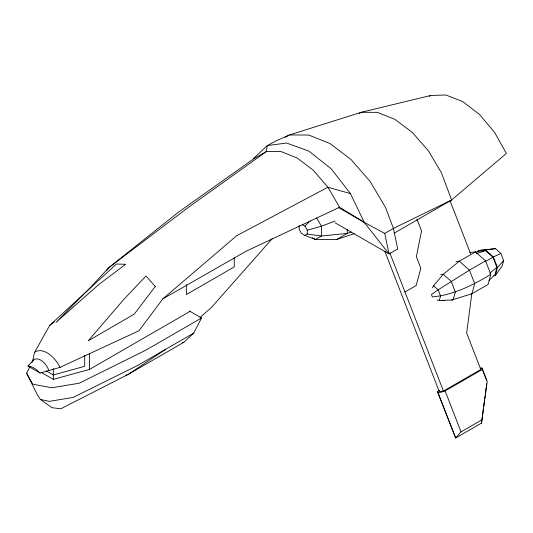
<?xml version="1.0" encoding="UTF-8"?>
<svg xmlns="http://www.w3.org/2000/svg" width="533" height="533" viewBox="0 0 533 533"><rect width="100%" height="100%" fill="white"/><g stroke="black" fill="none" stroke-linecap="round" stroke-linejoin="round"><path stroke-width="0.8" d="M471.858 293.43L466.655 333.032L480.806 369.502L443.423 391.082L439.225 391.462L384.886 251.409M439.672 390.369L437.513 391.615L455.662 438.013L481.506 423.089L483.444 408.331M483.664 406.692L484.524 400.136M484.737 398.497L485.063 396.032M485.277 394.393L486.136 387.837M486.356 386.198L486.676 383.74M481.506 423.089L487.209 381.435L481.812 367.897L480.273 368.376M335.19 222.861L389.043 253.948L364.192 222.334L350.447 193.599L327.902 187.223L236.745 235.673L162.871 298.833L138.96 330.786L60.062 367.337L40.068 373.047A21.233 12.259 60 0 0 27.916 366.031L32.66 360.994L34.438 352.546L49.769 325.31L116.421 264.028L125.695 264.295L99.345 284.069L56.038 322.345L89.597 288.326L108.832 267.633L178.595 212.081L254.574 158.214L266.233 151.619L280.864 151.519L297.068 157.928L313.271 170.227L327.902 187.223L339.561 207.277L364.192 222.334L384.746 233.414L389.043 253.948L397.705 248.951L393.407 228.417L385.559 207.504L370.149 181.48L350.987 159.454L329.847 143.484L308.714 135.049L289.546 134.942L276.434 140.699L267.3 145.596L253.548 158.454L254.574 158.214M437.08 299.979L439.312 300.519L440.538 295.935L438.166 289.819L433.582 285.755L443.243 274.262L459.353 261.203L475.449 251.902L485.556 260.864L490.786 274.348L488.081 284.455L471.978 293.75L451.604 300.046M477.835 252.149L478.261 250.557L495.463 248.631L500.84 253.402L503.625 260.584L502.186 265.96L495.35 275.561L493.765 275.708M471.978 293.75L474.683 283.643L469.453 270.164L459.353 261.203L456.055 261.496M474.79 252.442L478.721 251.23L485.476 250.623L493.012 257.306L496.909 267.353L494.89 274.888L489.087 280.351M495.35 275.561L497.482 267.599L503.625 260.584M189.295 310.912L201.547 317.988L193.726 333.098L183.912 342.246L128.193 374.419L60.795 408.791L51.834 407.665L40.401 399.45L37.083 394.293L26.65 373.16L29.861 366.737M32.007 362.453L33.432 359.595M432.39 287.9L433.582 285.755M106.84 270.291L108.832 267.633L188.102 207.59L266.233 151.619L267.3 145.596L286.594 143.037L308.874 151.112L331.146 168.754L350.447 193.599M482.185 419.664L461.025 431.883L455.662 438.013L437.513 391.615M272.17 238.731L211.255 307.648L200.042 317.461M302.224 224.566L304.896 226.105L310.153 220.975M489.8 273.129L496.909 267.353M49.769 325.31L54.406 321.912M165.723 349.268L128.193 374.419L125.848 375.192M429.325 96.366L430.704 95.487L445.801 94.987L462.644 101.537L479.493 114.442L494.584 132.364L506.35 153.437L451.624 199.988L394.38 233.041M299.193 225.546L299.193 229.397L301.558 233.487L304.896 235.413L307.255 234.047L321.406 236.006L347.256 233.394L351.147 232.035M41.174 372.36L53.327 379.376L89.591 369.376L190.074 311.359M304.896 235.413L315.409 239.464L336.849 239.397L347.256 233.394L347.256 229.343M201.547 317.988L145.322 350.447L79.144 383.227L51.934 387.757L32.76 384.233L26.65 373.16M193.726 333.098L137.721 365.431L73.201 397.391L49.336 401.369L40.401 399.45M384.746 233.414L393.407 228.417L451.624 199.988L441.417 172.772L428.545 151.039L412.575 132.69L394.96 119.379L377.351 112.356L361.381 112.263L289.546 134.942M404.98 291.997L416.126 285.561L420.823 268.232L416.38 256.633L421.556 231.022L416.939 219.116M485.556 260.864L469.453 270.164L438.166 289.819L431.424 294.509L432.363 296.921C453.463 294.969 472.918 285.188 490.786 274.348M438.219 393.061L445.135 390.929L482.518 369.349M162.871 298.833L246.259 251.143L339.561 207.277M285.142 137.294L288.813 135.335M359.235 113.409L361.381 112.263L430.704 95.487M485.257 261.423L493.012 257.306M478.261 250.557L485.403 249.917L493.365 256.979L500.84 253.402M335.09 221.022L321.406 226.219L307.255 230.196L307.255 234.047M476.422 253.668L485.476 250.623M182.346 342.766L183.912 342.246M336.849 239.397L354.132 233.721M485.403 249.917L495.463 248.631M469.686 252.422L475.449 251.902M440.858 274.468L443.243 274.262L451.204 281.317L455.322 291.944L453.19 299.906L439.312 300.519M442.95 300.639L444.502 300.592M338.328 207.404L364.192 222.334M312.585 237.831L315.409 239.464L321.406 236.006L321.406 226.219L316.609 217.917M46.178 370.835L53.327 374.959L84.707 366.304L84.707 355.271M27.916 366.031L40.068 373.047M304.896 226.105L307.255 230.196M493.365 256.979L497.482 267.599M450.158 201.041L470.626 253.788M481.812 367.897L486.716 380.535M445.135 390.929L461.025 431.883M389.77 252.802L443.423 391.082M234.247 257.859L234.247 266.92L186.357 294.569L186.357 284.682M89.591 353.286L89.591 369.376M53.327 368.649L53.327 379.376M32.66 360.994A12.979 7.489 60 0 1 40.728 360.095A12.979 7.489 60 0 1 48.803 370.308M34.438 352.546A23.345 13.478 60 0 1 60.062 367.337M155.283 286.468L134.276 314.117L88.132 340.873L124.535 298.613L146.009 276.027L155.283 286.468"/></g></svg>
